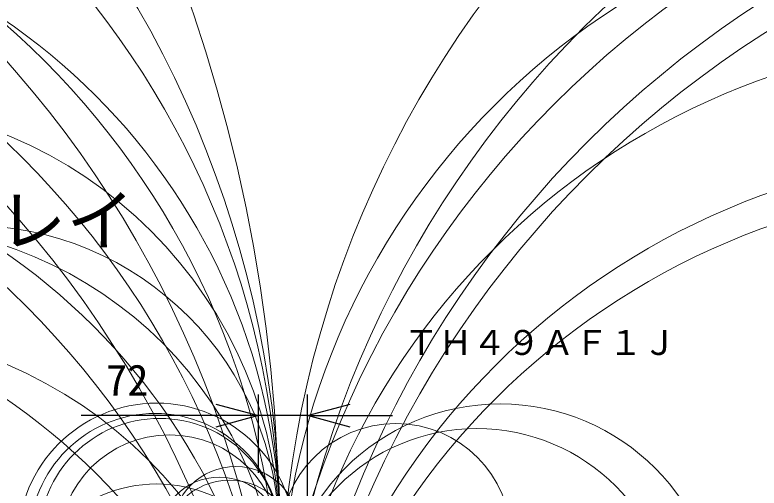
# Model space of a CAD drawing. Units: millimetres, scale not verified. Extents: x -154 to 160, y -59 to 132.
# Drawn here: x 21.5 to 65.22, y 39.11 to 66.91 of the extents above; entities that cross this region are included whole.
import ezdxf
from ezdxf.enums import TextEntityAlignment as Align

# ---------------------------------------------------------------- set-up
doc = ezdxf.new("R2010")
doc.units = ezdxf.units.MM
doc.header["$LTSCALE"] = 0.125
for name, color, linetype in [('0-0_0', 7, 'Continuous'), ('0-1_MOJI1', 7, 'Continuous'), ('0-4_SUNPO', 7, 'Continuous'), ('0-5_TOUROKU', 7, 'Continuous')]:
    doc.layers.add(name, color=color, linetype=linetype)
doc.layers.add('0-3_GAIKEI', color=1, linetype='Continuous', lineweight=18)
doc.styles.add('ＭＳ ゴシック', font='')
doc.styles.get('ＭＳ ゴシック').set_extended_font_data('MS Gothic')

# ---------------------------------------------------------------- blocks, each defined once
blk = doc.blocks.new('_Open30')
at = {"layer": '0-0_0'}
blk.add_line((0, 0), (-1, 0), dxfattribs=at)
blk.add_lwpolyline([(-1, 0.26795), (0, 0), (-1, -0.26795)], dxfattribs=at)
blk = doc.blocks.new('D1')
at = {"layer": '0-4_SUNPO'}
for p, q in [((100.2971, 353.5063), (100.2971, 358.1238)), ((103.1771, 350.5535), (103.1771, 358.1238)), ((97.7971, 356.8738), (89.8805, 356.8738)), ((103.1771, 356.8738), (100.2971, 356.8738)), ((105.6771, 356.8738), (108.1771, 356.8738))]:
    blk.add_line(p, q, dxfattribs=at)
at = {"layer": '0-4_SUNPO', "xscale": 2.5, "yscale": 2.5}
blk.add_blockref('_Open30', (100.2971, 356.8738), dxfattribs=at)
at = {"layer": '0-4_SUNPO', "xscale": 2.5, "yscale": 2.5, "rotation": 180}
blk.add_blockref('_Open30', (103.1771, 356.8738), dxfattribs=at)
at = {"layer": '0-4_SUNPO', "style": 'ＭＳ ゴシック'}
blk.add_text('72', height=1.833, dxfattribs=at).set_placement((91.3388, 357.4988), align=Align.BOTTOM_LEFT)

msp = doc.modelspace()

# ---------------------------------------------------------------- linework, layer by layer
at = {"layer": '0-3_GAIKEI'}
for centre, radius in [((-58.6634, 36.2911), 95.6834), ((-26.1661, 35.7901), 63.278), ((98.5105, 31.3631), 61.416), ((-14.2206, 35.8219), 51.3085), ((-26.1072, 22.2434), 63.091), ((98.2859, 22.8178), 61.3195), ((94.5665, 20.3185), 58.5054), ((-10.0512, 30.925), 47.0712), ((98.482, 16.0779), 61.3195), ((-25.911, 13.5465), 63.091), ((98.482, 14.1208), 61.3195), ((79.9698, 31.293), 42.8511), ((-14.2651, 22.2747), 51.2249), ((-0.0276, 35.9268), 37.1271), ((79.8726, 22.7484), 42.882), ((-14.069, 13.5778), 51.2249), ((11.1927, 35.8928), 25.8952), ((-0.1579, 22.3791), 37.1294), ((80.0687, 16.0085), 42.882), ((80.0687, 14.0514), 42.882), ((13.4346, 30.9083), 23.6532), ((18.7566, 36.2938), 18.2634), ((0.0382, 13.6822), 37.1294), ((10.8956, 22.3437), 26.0643), ((29.8232, 35.9561), 8.1433), ((50.0058, 31.162), 12.8869), ((29.7389, 36.1234), 7.372), ((29.9985, 36.1131), 7.0884), ((43.8716, 36.1157), 6.7861), ((48.6397, 31.0723), 11.5323), ((30.5883, 35.7273), 6.5068), ((34.4806, 36.6176), 3.7523), ((11.0917, 13.6467), 26.0643), ((33.504, 36.1582), 3.5947), ((34.1096, 35.7266), 3.8509), ((29.8232, 31.2068), 8.1433)]:
    msp.add_circle(centre, radius, dxfattribs=at)

# ---------------------------------------------------------------- block references
at = {"layer": '0-4_SUNPO'}
msp.add_blockref('D1', (-64.4907, -313.5104), dxfattribs=at)

# ---------------------------------------------------------------- texts
at = {"layer": '0-1_MOJI1', "style": 'ＭＳ ゴシック'}
msp.add_text('フルハイビジョン液晶ディスプレイ', height=2.933, dxfattribs=at).set_placement((-35.4907, 52.4896), align=Align.BOTTOM_LEFT)
at = {"layer": '0-5_TOUROKU', "style": 'ＭＳ ゴシック'}
msp.add_text('ＴＨ４９ＡＦ１Ｊ', height=1.466, dxfattribs=at).set_placement((44.376, 46.4896), align=Align.BOTTOM_LEFT)

doc.saveas('drawing.dxf')
